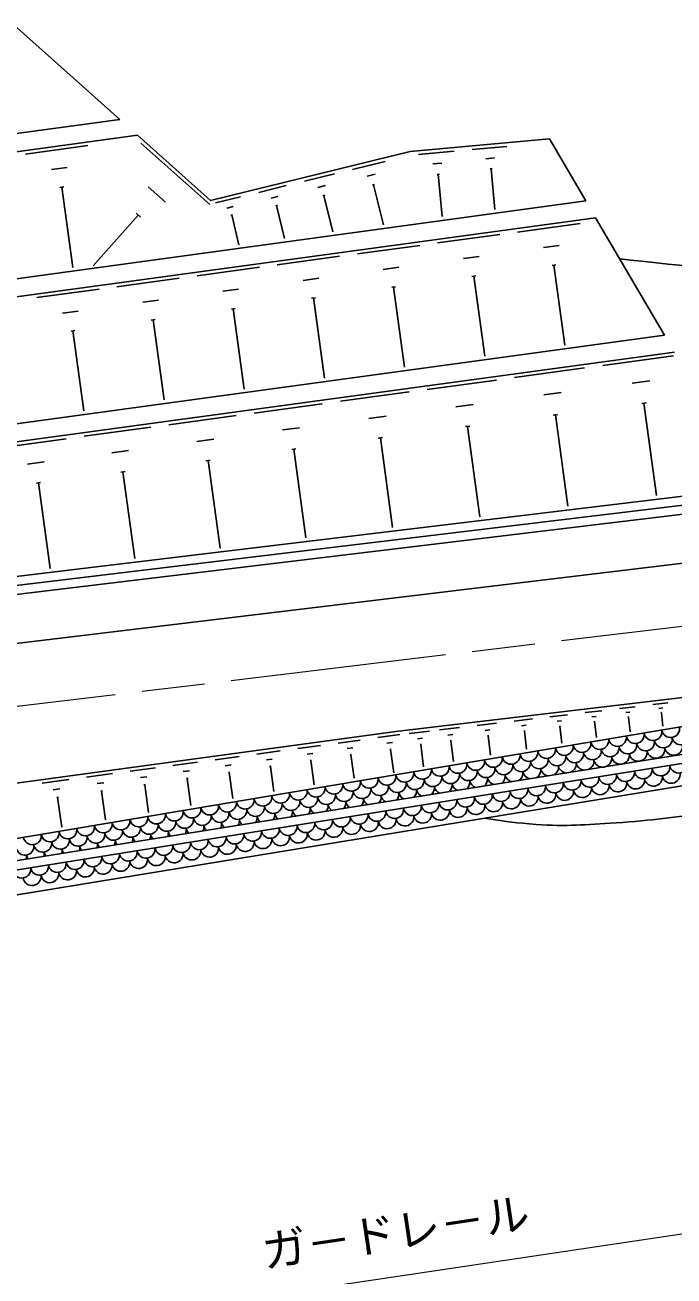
# Model space of a CAD drawing. Units: millimetres, scale not verified. Extents: x 40000 to 680000, y 20000 to 380000.
# Drawn here: x 213431 to 249525, y 248753 to 318353 of the extents above; entities that cross this region are included whole.
import ezdxf
from ezdxf.enums import TextEntityAlignment as Align

# ---------------------------------------------------------------- set-up
doc = ezdxf.new("R2010")
doc.units = ezdxf.units.MM
doc.header["$LTSCALE"] = 1000
doc.linetypes.add('CHAIN', pattern=[18.5, 12, -1.5, 3.5, -1.5])
for name, color, linetype, lineweight in [('M-BGD', 7, 'Continuous', 25), ('M-BMK', 2, 'CHAIN', 13), ('M-STR-HTXT', 7, 'Continuous', 13)]:
    doc.layers.add(name, color=color, linetype=linetype, lineweight=lineweight)
doc.styles.add('ＭＳ ゴシック', font='')
doc.styles.get('ＭＳ ゴシック').set_extended_font_data('MS Gothic')

msp = doc.modelspace()

# ---------------------------------------------------------------- linework, layer by layer
at = {"layer": 'M-BGD'}
for p, q in [((212822, 318353), (218702, 313100)), ((199071, 310420), (218702, 313100)), ((198269, 309301), (219682, 312225)), ((219682, 312225), (223746, 308594)), ((234858, 311310), (242595, 312022)), ((242595, 312022), (244622, 308565)), ((213461, 311174), (216929, 311647)), ((219870, 311788), (223705, 308363)), ((223746, 308594), (234858, 311310)), ((235308, 311150), (237301, 311334)), ((238292, 311425), (240220, 311603)), ((214904, 310311), (215770, 310429)), ((231653, 310320), (233456, 310761)), ((236111, 310621), (236609, 310667)), ((239068, 310913), (239550, 310958)), ((228974, 309666), (230638, 310072)), ((232461, 309945), (232912, 310055)), ((236353, 310041), (236477, 310052)), ((236415, 310046), (236631, 307698)), ((239302, 310352), (239422, 310363)), ((239362, 310357), (239570, 308098)), ((215371, 309315), (215587, 309344)), ((215479, 309330), (216088, 304871)), ((220280, 309353), (221239, 308497)), ((226432, 309044), (227963, 309419)), ((229720, 309319), (230136, 309421)), ((232762, 309445), (232875, 309473)), ((232819, 309459), (233364, 307229)), ((192655, 301470), (244622, 308565)), ((224019, 308455), (225424, 308798)), ((227118, 308726), (227501, 308819)), ((229998, 308858), (230102, 308884)), ((230050, 308871), (230545, 306844)), ((219732, 307775), (217212, 304954)), ((219612, 307882), (219852, 307668)), ((224649, 308162), (225000, 308248)), ((224884, 307773), (224972, 307794)), ((224928, 307784), (225331, 306132)), ((227374, 308301), (227470, 308325)), ((227422, 308313), (227870, 306479)), ((191853, 300351), (245169, 307631)), ((240831, 306836), (244299, 307310)), ((245169, 307631), (249004, 301089)), ((236373, 306228), (239841, 306701)), ((231914, 305619), (235382, 306092)), ((242274, 305974), (243141, 306092)), ((222997, 304401), (226465, 304875)), ((227456, 305010), (230923, 305484)), ((233357, 304756), (234224, 304874)), ((237815, 305365), (238682, 305483)), ((242741, 304978), (242958, 305007)), ((242849, 304992), (243458, 300534)), ((218538, 303793), (222006, 304266)), ((228898, 304147), (229765, 304266)), ((238282, 304369), (238499, 304398)), ((238391, 304384), (239000, 299925)), ((214080, 303184), (217547, 303657)), ((224439, 303539), (225306, 303657)), ((233824, 303760), (234041, 303790)), ((233932, 303775), (234541, 299316)), ((219981, 302930), (220848, 303048)), ((229365, 303151), (229582, 303181)), ((229474, 303166), (230082, 298708)), ((215522, 302321), (216389, 302439)), ((224907, 302543), (225123, 302572)), ((225015, 302557), (225624, 298099)), ((220448, 301934), (220665, 301963)), ((220556, 301949), (221165, 297490)), ((186239, 292520), (249004, 301089)), ((215989, 301325), (216206, 301355)), ((216098, 301340), (216706, 296881)), ((185437, 291401), (249552, 300155)), ((245563, 299408), (249498, 299945)), ((235796, 298075), (239654, 298601)), ((240660, 298739), (244557, 299271)), ((230970, 297416), (234790, 297937)), ((242281, 297769), (243255, 297902)), ((247200, 298429), (248184, 298563)), ((226182, 296762), (229964, 297278)), ((237401, 297115), (238365, 297246)), ((247730, 297299), (247976, 297332)), ((247853, 297316), (248555, 292172)), ((290588, 297035), (192788, 285251)), ((290400, 296508), (192852, 284755)), ((221432, 296113), (225176, 296625)), ((232559, 296465), (233514, 296596)), ((242806, 296650), (243049, 296683)), ((242928, 296667), (243623, 291577)), ((290459, 296012), (192917, 284259)), ((216719, 295470), (220426, 295976)), ((227755, 295821), (228701, 295950)), ((237921, 296007), (238162, 296040)), ((238041, 296023), (238729, 290988)), ((212043, 294832), (215713, 295333)), ((222989, 295182), (223925, 295310)), ((233074, 295368), (233312, 295401)), ((233193, 295384), (233873, 290403)), ((218261, 294548), (219188, 294674)), ((228265, 294735), (228501, 294767)), ((228383, 294751), (229056, 289822)), ((213569, 293918), (214487, 294044)), ((223494, 294106), (223728, 294138)), ((223611, 294122), (224276, 289246)), ((291775, 293451), (193458, 281605)), ((218760, 293483), (218992, 293514)), ((218876, 293498), (219535, 288675)), ((214064, 292864), (214293, 292895)), ((214179, 292880), (214830, 288108)), ((274769, 283888), (234056, 279043)), ((175871, 266859), (270390, 282751)), ((210665, 271485), (270851, 281098)), ((210779, 270997), (270816, 280599)), ((248347, 280542), (249180, 280642)), ((275777, 280252), (211366, 269698)), ((242629, 279862), (243600, 279977)), ((244581, 280094), (245505, 280204)), ((244960, 279858), (245191, 279886)), ((246487, 280321), (247365, 280426)), ((246847, 280097), (247067, 280123)), ((246961, 279843), (247016, 279850)), ((246988, 279846), (247085, 279036)), ((248689, 280330), (248898, 280354)), ((248797, 280089), (248849, 280095)), ((248823, 280092), (248913, 279343)), ((236482, 279130), (237601, 279263)), ((238580, 279380), (239649, 279507)), ((239019, 279107), (239286, 279139)), ((240629, 279624), (241648, 279745)), ((241047, 279364), (241302, 279394)), ((243027, 279614), (243270, 279643)), ((243153, 279333), (243214, 279341)), ((243184, 279337), (243295, 278398)), ((245080, 279591), (245138, 279598)), ((245109, 279595), (245213, 278721)), ((234056, 279043), (194415, 273662)), ((230841, 278405), (232066, 278571)), ((233047, 278704), (234272, 278870)), ((233556, 278399), (233863, 278441)), ((234804, 278930), (235922, 279064)), ((235263, 278645), (235543, 278678)), ((236941, 278844), (237221, 278878)), ((237086, 278521), (237156, 278530)), ((237121, 278525), (237257, 277383)), ((239157, 278799), (239224, 278806)), ((239191, 278803), (239319, 277730)), ((241179, 279069), (241243, 279077)), ((241211, 279073), (241331, 278068)), ((226323, 277791), (227619, 277967)), ((228600, 278100), (229860, 278272)), ((229124, 277786), (229439, 277829)), ((231351, 278100), (231657, 278141)), ((231515, 277748), (231592, 277758)), ((231554, 277753), (231730, 276454)), ((233721, 278047), (233798, 278057)), ((233759, 278052), (233936, 276753)), ((235408, 278321), (235478, 278330)), ((235443, 278326), (235592, 277073)), ((219271, 276834), (220679, 277025)), ((221659, 277158), (223029, 277344)), ((224010, 277477), (225343, 277658)), ((224564, 277145), (224897, 277191)), ((226862, 277468), (227186, 277512)), ((227036, 277096), (227117, 277107)), ((227077, 277101), (227267, 275703)), ((229294, 277424), (229372, 277435)), ((229333, 277430), (229516, 276082)), ((214380, 276170), (215866, 276372)), ((216845, 276505), (218292, 276701)), ((219857, 276483), (220209, 276531)), ((222229, 276817), (222571, 276863)), ((222413, 276423), (222499, 276435)), ((222456, 276429), (222660, 274929)), ((224743, 276762), (224826, 276774)), ((224785, 276768), (224981, 275319)), ((214998, 275800), (215369, 275851)), ((217446, 276145), (217808, 276194)), ((217641, 275729), (217731, 275741)), ((217686, 275735), (217904, 274129)), ((220046, 276079), (220134, 276091)), ((220090, 276085), (220301, 274532)), ((215198, 275373), (215291, 275386)), ((215244, 275380), (215469, 273720))]:
    msp.add_line(p, q, dxfattribs=at)
for centre, start, end in [((248354, 279046), 189.54453, 9.54453), ((249340, 279212), 189.54453, 9.54453), ((244409, 278383), 189.54453, 9.54453), ((245395, 278549), 189.54453, 9.54453), ((246382, 278715), 189.54453, 9.54453), ((247368, 278880), 189.54453, 9.54453), ((247944, 278470), 189.54453, 9.54453), ((248930, 278636), 189.54453, 9.54453), ((249916, 278802), 189.54453, 9.54453), ((240465, 277720), 189.54453, 9.54453), ((241451, 277886), 189.54453, 9.54453), ((242437, 278051), 189.54453, 9.54453), ((243013, 277641), 189.54453, 9.54453), ((243423, 278217), 189.54453, 9.54453), ((243999, 277807), 189.54453, 9.54453), ((244985, 277973), 189.54453, 9.54453), ((245971, 278139), 189.54453, 9.54453), ((246547, 277729), 189.54453, 9.54453), ((246958, 278305), 189.54453, 9.54453), ((247534, 277894), 189.54453, 9.54453), ((248520, 278060), 189.54453, 9.54453), ((249506, 278226), 189.54453, 9.54453), ((236520, 277057), 189.54453, 9.54453), ((237506, 277222), 189.54453, 9.54453), ((238492, 277388), 189.54453, 9.54453), ((239068, 276978), 189.54453, 9.54453), ((239478, 277554), 189.54453, 9.54453), ((240054, 277144), 189.54453, 9.54453), ((241041, 277310), 189.54453, 9.54453), ((242027, 277475), 189.54453, 9.54453), ((242603, 277065), 297.93911, 9.54453), ((243589, 277231), 189.54453, 263.37096), ((243589, 277231), 294.77943, 9.54453), ((244575, 277397), 189.54453, 267.32768), ((244575, 277397), 290.82271, 9.54453), ((245561, 277563), 189.54453, 9.54453), ((248796, 277077), 189.08742, 9.08742), ((249783, 277235), 189.08742, 9.08742), ((232575, 276393), 189.54453, 9.54453), ((233562, 276559), 189.54453, 9.54453), ((234548, 276725), 189.54453, 9.54453), ((235124, 276315), 189.54453, 9.54453), ((235534, 276891), 189.54453, 9.54453), ((236110, 276481), 189.54453, 9.54453), ((237096, 276646), 189.54453, 9.54453), ((238082, 276812), 189.54453, 9.54453), ((237672, 276236), 309.26362, 9.54453), ((238658, 276402), 189.54453, 250.80924), ((238658, 276402), 307.34115, 9.54453), ((239644, 276568), 189.54453, 252.86003), ((239644, 276568), 305.29036, 9.54453), ((240630, 276734), 189.54453, 255.07218), ((240630, 276734), 303.07821, 9.54453), ((241617, 276899), 189.54453, 257.49546), ((241617, 276899), 300.65493, 9.54453), ((242603, 277065), 189.54453, 260.21128), ((243859, 276288), 189.08742, 9.08742), ((244846, 276446), 189.08742, 9.08742), ((245834, 276604), 189.08742, 9.08742), ((246821, 276761), 189.08742, 9.08742), ((247394, 276347), 189.08742, 9.08742), ((247808, 276919), 189.08742, 9.08742), ((248381, 276505), 189.08742, 9.08742), ((249369, 276663), 189.08742, 9.08742), ((227645, 275564), 189.54453, 9.54453), ((228631, 275730), 189.54453, 9.54453), ((229617, 275896), 189.54453, 9.54453), ((230603, 276062), 189.54453, 9.54453), ((231179, 275651), 189.54453, 9.54453), ((231589, 276227), 189.54453, 9.54453), ((232165, 275817), 189.54453, 9.54453), ((233151, 275983), 189.54453, 9.54453), ((234138, 276149), 189.54453, 9.54453), ((233727, 275573), 316.05514, 9.54453), ((234714, 275739), 189.54453, 243.68517), ((234714, 275739), 314.46521, 9.54453), ((235700, 275905), 189.54453, 245.3398), ((235700, 275905), 312.81059, 9.54453), ((236686, 276070), 189.54453, 247.06932), ((236686, 276070), 311.08106, 9.54453), ((237672, 276236), 189.54453, 248.88677), ((239909, 275656), 189.08742, 9.08742), ((240896, 275814), 189.08742, 9.08742), ((241884, 275972), 189.08742, 9.08742), ((242456, 275557), 189.08742, 9.08742), ((242871, 276130), 189.08742, 9.08742), ((243444, 275715), 189.08742, 9.08742), ((244431, 275873), 189.08742, 9.08742), ((245419, 276031), 189.08742, 9.08742), ((246406, 276189), 189.08742, 9.08742), ((223700, 274901), 189.54453, 9.54453), ((224686, 275067), 189.54453, 9.54453), ((225672, 275233), 189.54453, 9.54453), ((226658, 275398), 189.54453, 9.54453), ((227234, 274988), 189.54453, 9.54453), ((228221, 275154), 189.54453, 9.54453), ((229207, 275320), 189.54453, 9.54453), ((230193, 275486), 189.54453, 9.54453), ((229783, 274910), 321.91009, 9.54453), ((230769, 275075), 189.54453, 237.63946), ((230769, 275075), 320.51093, 9.54453), ((231755, 275241), 189.54453, 239.07845), ((231755, 275241), 319.07194, 9.54453), ((232741, 275407), 189.54453, 240.56189), ((232741, 275407), 317.5885, 9.54453), ((233727, 275573), 189.54453, 242.09525), ((234972, 274866), 189.08742, 9.08742), ((235959, 275024), 189.08742, 9.08742), ((236946, 275182), 189.08742, 9.08742), ((237934, 275340), 189.08742, 9.08742), ((238507, 274925), 189.08742, 9.08742), ((238921, 275498), 189.08742, 9.08742), ((239494, 275083), 189.08742, 9.08742), ((240482, 275241), 189.08742, 9.08742), ((241469, 275399), 189.08742, 9.08742), ((219755, 274238), 189.54453, 9.54453), ((220741, 274404), 189.54453, 9.54453), ((221728, 274569), 189.54453, 9.54453), ((222304, 274159), 189.54453, 9.54453), ((222714, 274735), 189.54453, 9.54453), ((223290, 274325), 189.54453, 9.54453), ((224276, 274491), 189.54453, 9.54453), ((225262, 274657), 189.54453, 9.54453), ((226248, 274822), 189.54453, 9.54453), ((225838, 274246), 327.17881, 9.54453), ((226824, 274412), 189.54453, 232.24542), ((226824, 274412), 325.90497, 9.54453), ((227810, 274578), 189.54453, 233.5464), ((227810, 274578), 324.60399, 9.54453), ((228797, 274744), 189.54453, 234.87706), ((228797, 274744), 323.27333, 9.54453), ((229783, 274910), 189.54453, 236.24029), ((231022, 274234), 189.08742, 9.08742), ((232009, 274392), 189.08742, 9.08742), ((232997, 274550), 189.08742, 9.08742), ((233984, 274708), 189.08742, 9.08742), ((234557, 274293), 189.08742, 9.08742), ((235544, 274451), 189.08742, 9.08742), ((236532, 274609), 189.08742, 9.08742), ((237519, 274767), 189.08742, 9.08742), ((215811, 273574), 189.54453, 9.54453), ((216797, 273740), 189.54453, 9.54453), ((217783, 273906), 189.54453, 9.54453), ((218359, 273496), 189.54453, 9.54453), ((218769, 274072), 189.54453, 9.54453), ((219345, 273662), 189.54453, 9.54453), ((220331, 273828), 189.54453, 9.54453), ((221317, 273993), 189.54453, 9.54453), ((221893, 273583), 332.0436, 9.54453), ((222880, 273749), 189.54453, 227.29193), ((222880, 273749), 330.85846, 9.54453), ((223866, 273915), 189.54453, 228.4967), ((223866, 273915), 329.65369, 9.54453), ((224852, 274081), 189.54453, 229.72266), ((224852, 274081), 328.42773, 9.54453), ((225838, 274246), 189.54453, 230.97158), ((227072, 273603), 189.08742, 9.08742), ((228059, 273761), 189.08742, 9.08742), ((229047, 273919), 189.08742, 9.08742), ((229620, 273504), 189.08742, 9.08742), ((230034, 274076), 189.08742, 9.08742), ((230607, 273662), 189.08742, 9.08742), ((231594, 273820), 189.08742, 9.08742), ((232582, 273978), 189.08742, 9.08742), ((233569, 274136), 189.08742, 9.08742), ((213838, 273243), 189.54453, 9.54453), ((214414, 272833), 189.54453, 9.54453), ((214825, 273409), 189.54453, 9.54453), ((215401, 272998), 189.54453, 9.54453), ((216387, 273164), 189.54453, 9.54453), ((217373, 273330), 189.54453, 9.54453), ((216963, 272754), 337.71996, 9.54453), ((217949, 272920), 189.54453, 221.53617), ((217949, 272920), 336.61421, 9.54453), ((218935, 273086), 189.54453, 222.65567), ((218935, 273086), 335.49472, 9.54453), ((219921, 273252), 189.54453, 223.78988), ((219921, 273252), 334.36051, 9.54453), ((220907, 273417), 189.54453, 224.93987), ((220907, 273417), 333.21052, 9.54453), ((221893, 273583), 189.54453, 226.10679), ((222135, 272813), 189.08742, 9.08742), ((223122, 272971), 189.08742, 9.08742), ((224110, 273129), 189.08742, 9.08742), ((225097, 273287), 189.08742, 9.08742), ((225670, 272872), 189.08742, 9.08742), ((226085, 273445), 189.08742, 9.08742), ((226657, 273030), 189.08742, 9.08742), ((227645, 273188), 189.08742, 9.08742), ((228632, 273346), 189.08742, 9.08742), ((213428, 272667), 189.54453, 9.54453), ((213018, 272091), 342.02234, 9.54453), ((214004, 272257), 189.54453, 217.18708), ((214004, 272257), 340.96331, 9.54453), ((214990, 272422), 189.54453, 218.25667), ((214990, 272422), 339.89372, 9.54453), ((215977, 272588), 189.54453, 219.33753), ((215977, 272588), 338.81286, 9.54453), ((216963, 272754), 189.54453, 220.43043), ((218185, 272181), 189.08742, 9.08742), ((219172, 272339), 189.08742, 9.08742), ((220160, 272497), 189.08742, 9.08742), ((220733, 272082), 189.08742, 9.08742), ((221147, 272655), 189.08742, 9.08742), ((221720, 272240), 189.08742, 9.08742), ((222707, 272398), 189.08742, 9.08742), ((223695, 272556), 189.08742, 9.08742), ((224682, 272714), 189.08742, 9.08742), ((213248, 271391), 189.08742, 9.08742), ((214235, 271549), 189.08742, 9.08742), ((215223, 271707), 189.08742, 9.08742), ((216210, 271865), 189.08742, 9.08742), ((216783, 271451), 189.08742, 9.08742), ((217198, 272023), 189.08742, 9.08742), ((217770, 271608), 189.08742, 9.08742), ((218758, 271766), 189.08742, 9.08742), ((219745, 271924), 189.08742, 9.08742), ((213820, 270977), 189.08742, 9.08742), ((214808, 271135), 189.08742, 9.08742), ((215795, 271293), 189.08742, 9.08742)]:
    msp.add_arc(centre, 500, start, end, dxfattribs=at)
for points, knots in [([(246509, 305345), (249985, 304957), (251001, 304851), (253893, 304765), (256961, 304674), (258044, 304744), (261749, 304955)], [0, 0, 0, 0, 1, 1, 1, 2, 2, 2, 2]), ([(239005, 274227), (240328, 274006), (240737, 273962), (241856, 273880), (243588, 273752), (244568, 273858), (246301, 273963), (248356, 274087), (249493, 274328), (251547, 274460), (253465, 274582), (254540, 274646), (256462, 274680), (260451, 274753), (262691, 274856), (266677, 274680), (268775, 274588), (269957, 274542), (272034, 274239), (273453, 274031), (274251, 273884), (275623, 273466), (277845, 272788), (279024, 272204), (281145, 271257), (284290, 269853), (286041, 269027), (289041, 267336), (291081, 266187), (291775, 265777), (294177, 264244)], [0, 0, 0, 0, 1, 1, 1, 2, 2, 2, 3, 3, 3, 4, 4, 4, 5, 5, 5, 6, 6, 6, 7, 7, 7, 8, 8, 8, 9, 9, 9, 10, 10, 10, 10])]:
    msp.add_open_spline(points, degree=3, knots=knots, dxfattribs=at)
at = {"layer": 'M-BMK'}
msp.add_line((273551, 287730), (193877, 278130), dxfattribs=at)
at = {"layer": 'M-STR-HTXT'}
msp.add_line((287442, 256654), (181362, 240874), dxfattribs=at)

# ---------------------------------------------------------------- texts
at = {"layer": 'M-STR-HTXT', "style": 'ＭＳ ゴシック'}
msp.add_text('ガ－ドレ－ル', height=1833, rotation=8.461, dxfattribs=at).set_placement((234255, 249753), align=Align.BOTTOM_CENTER)

doc.saveas('drawing.dxf')
